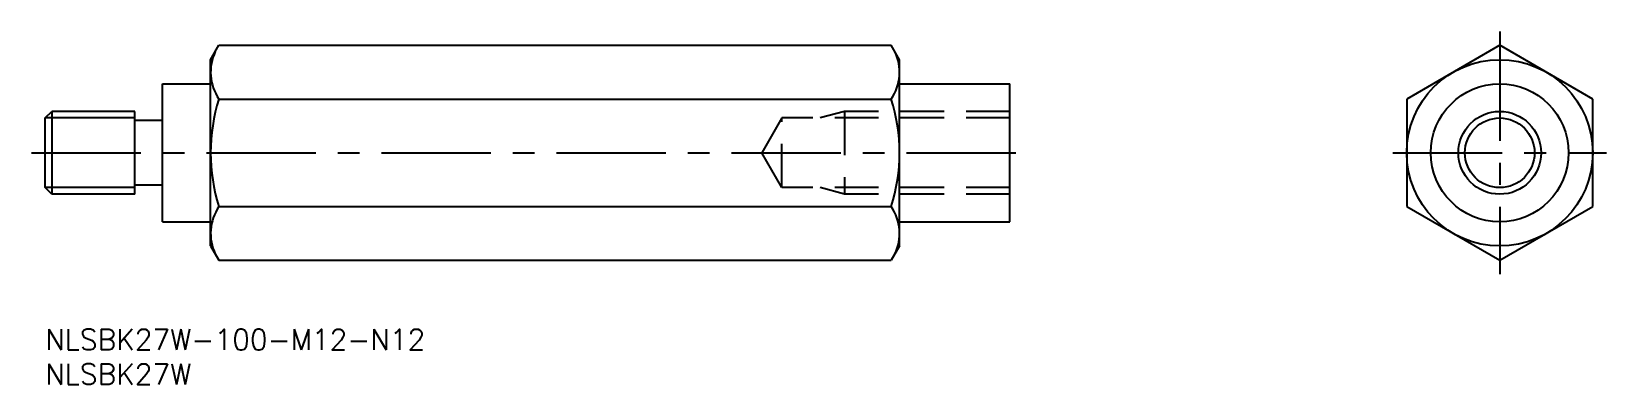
# Model space of a CAD drawing. Extents: x -2 to 227, y -8 to 43.
import ezdxf

# ---------------------------------------------------------------- set-up
doc = ezdxf.new("R2010")
doc.units = 0
doc.header["$LTSCALE"] = 0.5
doc.linetypes.add('CENTER', pattern=[50.8, 31.75, -6.35, 6.35, -6.35])
doc.linetypes.add('DASHED', pattern=[19.05, 12.7, -6.35])
for name, color, linetype in [('MSM_CENTER', 1, 'CENTER'), ('MSM_CONTINUOUS', 7, 'CONTINUOUS'), ('MSM_DASHED', 4, 'DASHED'), ('MSM_NARROW', 5, 'CONTINUOUS'), ('MSM_PART_NUMBER', 7, 'CONTINUOUS')]:
    doc.layers.add(name, color=color, linetype=linetype)
doc.styles.get("Standard").update_dxf_attribs({"font": 'txt.shx', "height": 3, "bigfont": 'bigfont.shx'})

# ---------------------------------------------------------------- blocks, each defined once
blk = doc.blocks.new('*U4')
at = {"layer": 'MSM_PART_NUMBER'}
blk.add_text('NLSBK27W-100-M12-N12', height=3, dxfattribs=at).set_placement((0, -3))
blk = doc.blocks.new('*U5')
at = {"layer": 'MSM_PART_NUMBER'}
blk.add_text('NLSBK27W', height=3, dxfattribs=at).set_placement((0, -8))

msp = doc.modelspace()

# ---------------------------------------------------------------- linework, layer by layer
at = {"layer": 'MSM_CENTER'}
for p, q in [((211.12, 43.18), (211.12, 8)), ((-2, 25.59), (142, 25.59)), ((195.62, 25.59), (226.62, 25.59))]:
    msp.add_line(p, q, dxfattribs=at)
at = {"layer": 'MSM_CONTINUOUS'}
for p, q in [((24, 39.09), (25.21, 41.18)), ((25.21, 41.18), (122.79, 41.18)), ((124, 39.09), (122.79, 41.18)), ((211.12, 41.18), (197.62, 33.38)), ((224.62, 33.38), (211.12, 41.18)), ((24, 12.09), (24, 39.09)), ((124, 12.09), (124, 39.09)), ((17, 15.59), (17, 35.59)), ((17, 35.59), (24, 35.59)), ((124, 35.59), (140, 35.59)), ((140, 15.59), (140, 35.59)), ((25.21, 33.38), (122.79, 33.38)), ((197.62, 33.38), (197.62, 17.79)), ((224.62, 17.79), (224.62, 33.38)), ((0, 30.64), (0.95, 31.59)), ((0, 20.54), (0, 30.64)), ((13, 31.59), (0.95, 31.59)), ((0.95, 31.59), (0.95, 19.59)), ((13, 19.59), (13, 31.59)), ((17, 30.29), (13, 30.29)), ((17, 20.89), (13, 20.89)), ((0.95, 19.59), (0, 20.54)), ((13, 19.59), (0.95, 19.59)), ((25.21, 17.79), (122.79, 17.79)), ((197.62, 17.79), (211.12, 10)), ((211.12, 10), (224.62, 17.79)), ((17, 15.59), (24, 15.59)), ((124, 15.59), (140, 15.59)), ((24, 12.09), (25.21, 10)), ((124, 12.09), (122.79, 10)), ((25.21, 10), (122.79, 10))]:
    msp.add_line(p, q, dxfattribs=at)
for radius in [13.5, 10, 5.05]:
    msp.add_circle((211.12, 25.59), radius, dxfattribs=at)
for centre, radius, start, end in [((30.9, 37.28), 6.9, 154.3842, 214.3842), ((117.1, 37.28), 6.9, 325.6158, 25.6158), ((49.79, 25.59), 25.79, 162.412, 197.588), ((98.21, 25.59), 25.79, 342.412, 17.588), ((30.9, 13.9), 6.9, 145.6158, 205.6158), ((117.1, 13.9), 6.9, 334.3842, 34.3842)]:
    msp.add_arc(centre, radius, start, end, dxfattribs=at)
at = {"layer": 'MSM_DASHED'}
for p, q in [((106.92, 30.64), (104, 25.59)), ((106.92, 20.54), (106.92, 30.64)), ((140, 30.64), (106.92, 30.64)), ((116, 31.59), (112.5, 30.64)), ((140, 31.59), (116, 31.59)), ((116, 31.59), (116, 19.59)), ((106.92, 20.54), (104, 25.59)), ((140, 20.54), (106.92, 20.54)), ((116, 19.59), (112.5, 20.54)), ((140, 19.59), (116, 19.59))]:
    msp.add_line(p, q, dxfattribs=at)
at = {"layer": 'MSM_NARROW'}
for p, q in [((13, 30.64), (0, 30.64)), ((13, 20.54), (0, 20.54))]:
    msp.add_line(p, q, dxfattribs=at)
msp.add_circle((211.12, 25.59), 6, dxfattribs=at)

# ---------------------------------------------------------------- block references
at = {"layer": 'MSM_CONTINUOUS'}
for name in ['*U4', '*U5']:
    msp.add_blockref(name, (0, 0), dxfattribs=at)

doc.saveas('drawing.dxf')
